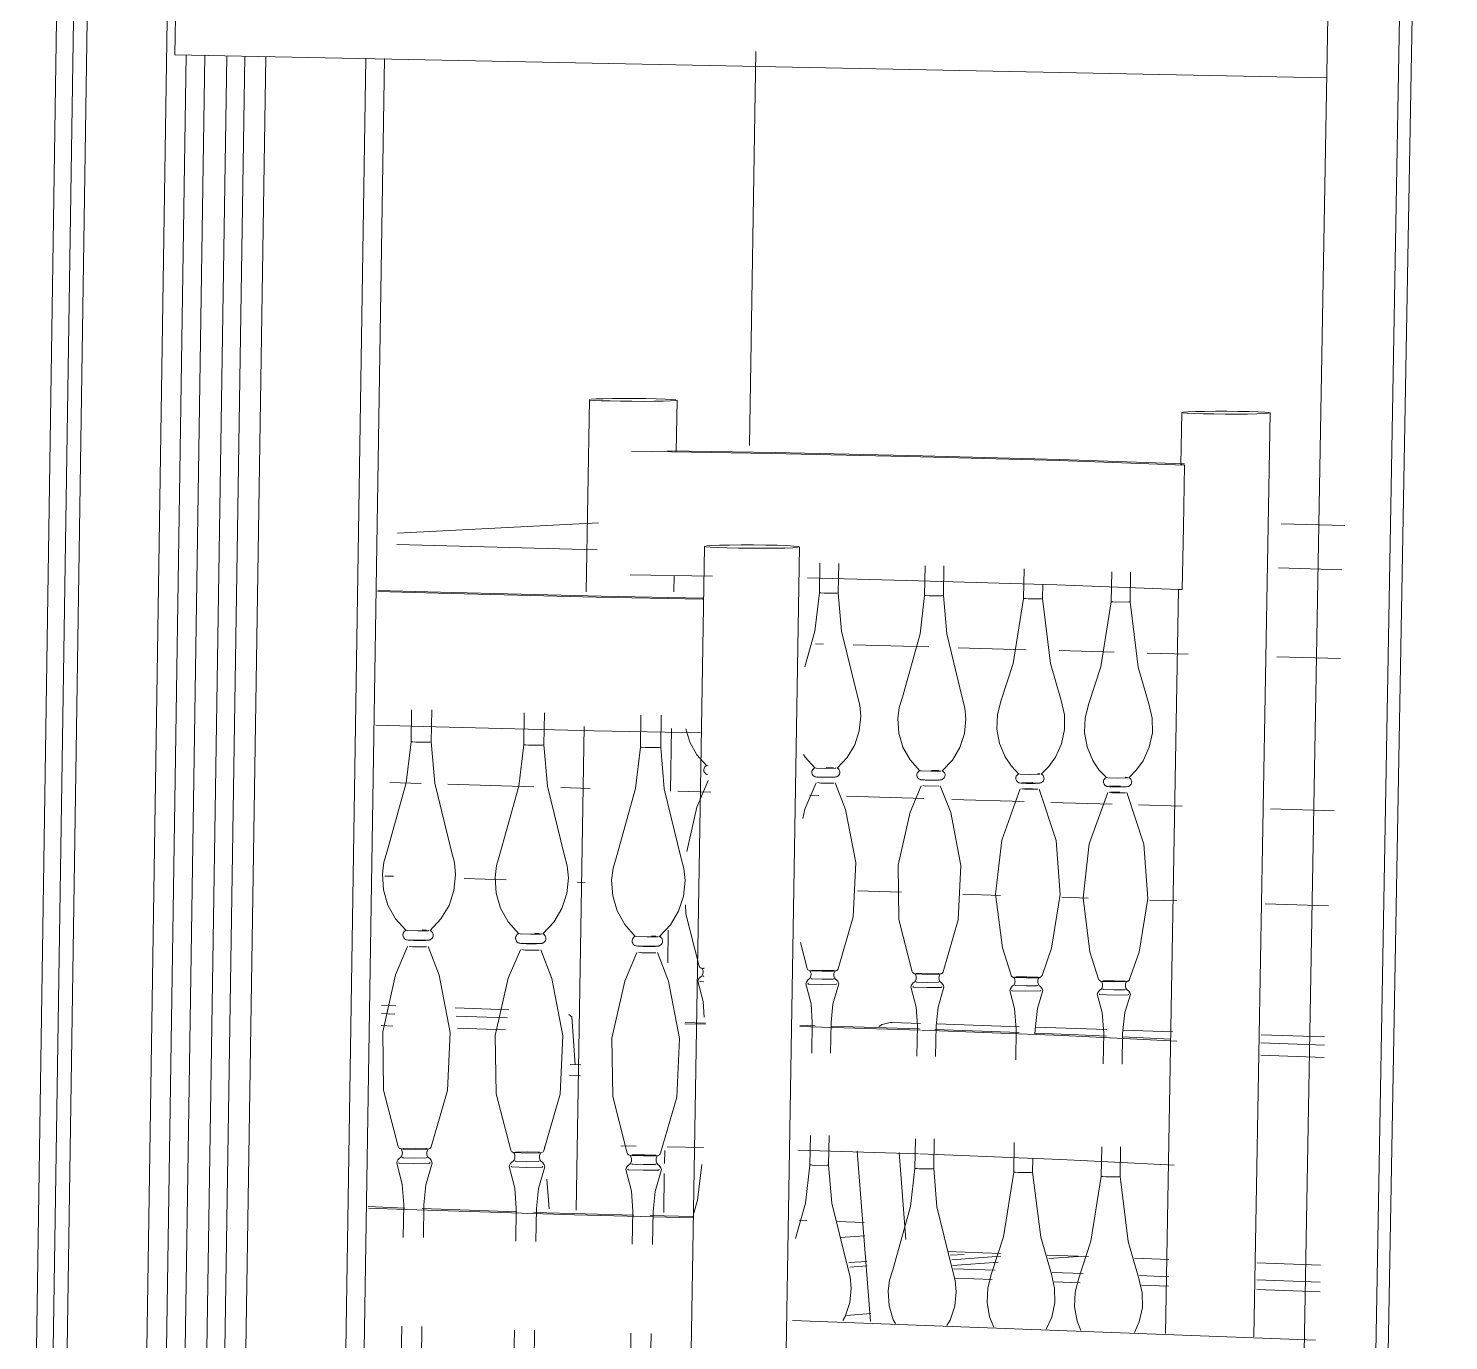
# Model space of a CAD drawing. Header units: inches. Extents: x 205 to 211, y -138 to -29.
# Drawn here: x 207.28057 to 207.31334, y -137.61175 to -137.58147 of the extents above; entities that cross this region are included whole.
import ezdxf

# ---------------------------------------------------------------- set-up
doc = ezdxf.new("R2010")
doc.units = ezdxf.units.IN
doc.header["$MEASUREMENT"] = 0
for name, color, linetype, lineweight in [('A-GLAZ', 151, 'Continuous', 13), ('I-FURN', 30, 'Continuous', 9), ('I-WALL', 2, 'Continuous', 13), ('Q-CASE', 31, 'Continuous', 9)]:
    doc.layers.add(name, color=color, linetype=linetype, lineweight=lineweight)

msp = doc.modelspace()

# ---------------------------------------------------------------- linework, layer by layer
at = {"layer": 'A-GLAZ', "lineweight": 9}
for p, q in [((207.311408, -137.625752), (207.313145, -137.528894)), ((207.313337, -137.53424), (207.311692, -137.625765)), ((207.280569, -137.624328), (207.281918, -137.53455)), ((207.280957, -137.624328), (207.282304, -137.534959)), ((207.282623, -137.535206), (207.281277, -137.624314)), ((207.283109, -137.624399), (207.284439, -137.537314)), ((207.311335, -137.537096), (207.30976, -137.625629)), ((207.284209, -137.582086), (207.28356, -137.624465)), ((207.284209, -137.582086), (207.28356, -137.624465)), ((207.28356, -137.624465), (207.284209, -137.582086)), ((207.283993, -137.624482), (207.284643, -137.582093)), ((207.285144, -137.582102), (207.284492, -137.624438)), ((207.285562, -137.582108), (207.284914, -137.624045)), ((207.286047, -137.582116), (207.285397, -137.624066)), ((207.288357, -137.582154), (207.287698, -137.624166)), ((207.287698, -137.624166), (207.288357, -137.582154)), ((207.288786, -137.582161), (207.288125, -137.624185))]:
    msp.add_line(p, q, dxfattribs=at)
at = {"layer": 'A-GLAZ'}
for p, q in [((207.283988, -137.579487), (207.283948, -137.582081)), ((207.283948, -137.582081), (207.310526, -137.582607))]:
    msp.add_line(p, q, dxfattribs=at)
at = {"layer": 'I-FURN'}
for p, q in [((207.293439, -137.594472), (207.293511, -137.590038)), ((207.295534, -137.590048), (207.295514, -137.59124)), ((207.307157, -137.591531), (207.307178, -137.590333)), ((207.309221, -137.590343), (207.308844, -137.611661)), ((207.295656, -137.624499), (207.296167, -137.593422)), ((207.298363, -137.593434), (207.297844, -137.624599)), ((207.298822, -137.594495), (207.298833, -137.59381)), ((207.299266, -137.593813), (207.299254, -137.594497)), ((207.301248, -137.594555), (207.301259, -137.593869)), ((207.301693, -137.593872), (207.301681, -137.594558)), ((207.303531, -137.594623), (207.303543, -137.593937)), ((207.305554, -137.594698), (207.305566, -137.59401)), ((207.306001, -137.594013), (207.305989, -137.594701)), ((207.296351, -137.594107), (207.294453, -137.594075)), ((207.295467, -137.594094), (207.295461, -137.594474)), ((207.303971, -137.594299), (207.303965, -137.594626)), ((207.298855, -137.594491), (207.298823, -137.594495)), ((207.299223, -137.594501), (207.299255, -137.594497)), ((207.30128, -137.594551), (207.301249, -137.594555)), ((207.30165, -137.594561), (207.301682, -137.594557)), ((207.303564, -137.594619), (207.303532, -137.594623)), ((207.303934, -137.594629), (207.303966, -137.594625)), ((207.307124, -137.594416), (207.305705, -137.594359)), ((207.306806, -137.611586), (207.307107, -137.594405)), ((207.30719, -137.594419), (207.307131, -137.594417)), ((207.305586, -137.594694), (207.305555, -137.594698)), ((207.305958, -137.594704), (207.30599, -137.5947)), ((207.289397, -137.59793), (207.289408, -137.597192)), ((207.289874, -137.597195), (207.289862, -137.597932)), ((207.291998, -137.598), (207.29201, -137.597261)), ((207.292476, -137.597263), (207.292464, -137.598002)), ((207.293208, -137.60874), (207.293389, -137.597581)), ((207.294689, -137.598056), (207.294701, -137.597316)), ((207.295169, -137.597319), (207.295157, -137.598059)), ((207.289433, -137.597925), (207.289398, -137.597929)), ((207.289828, -137.597936), (207.289863, -137.597932)), ((207.29541, -137.597622), (207.295386, -137.599073)), ((207.292034, -137.597995), (207.291999, -137.597999)), ((207.29243, -137.598006), (207.292465, -137.598002)), ((207.294725, -137.598051), (207.29469, -137.598055)), ((207.295123, -137.598063), (207.295157, -137.598058)), ((207.296249, -137.598485), (207.296219, -137.598479)), ((207.298978, -137.598524), (207.299147, -137.598528)), ((207.299199, -137.598531), (207.299192, -137.598541)), ((207.301403, -137.59859), (207.301573, -137.598594)), ((207.301624, -137.598597), (207.301618, -137.598607)), ((207.303491, -137.598875), (207.303744, -137.598873)), ((207.303729, -137.599011), (207.303511, -137.599012)), ((207.305512, -137.598957), (207.305766, -137.598955)), ((207.305752, -137.599093), (207.305533, -137.599095)), ((207.290088, -137.602018), (207.290274, -137.601704)), ((207.289839, -137.602285), (207.290088, -137.602018)), ((207.289654, -137.602271), (207.289751, -137.602275)), ((207.289807, -137.602278), (207.289798, -137.60229)), ((207.292255, -137.602348), (207.292352, -137.602351)), ((207.292408, -137.602354), (207.292399, -137.602366)), ((207.294946, -137.602409), (207.295043, -137.602412)), ((207.295099, -137.602416), (207.29509, -137.602427)), ((207.295333, -137.602275), (207.295321, -137.603029)), ((207.298537, -137.603164), (207.298381, -137.602558)), ((207.29614, -137.603344), (207.296149, -137.603331)), ((207.299146, -137.603393), (207.299139, -137.603405)), ((207.299222, -137.603508), (207.299212, -137.603524)), ((207.301571, -137.603465), (207.301563, -137.603478)), ((207.301646, -137.60358), (207.301637, -137.603597)), ((207.303853, -137.603547), (207.303846, -137.60356)), ((207.303928, -137.603662), (207.303919, -137.603679)), ((207.305874, -137.603637), (207.305868, -137.60365)), ((207.30595, -137.603753), (207.305941, -137.603769)), ((207.288715, -137.604014), (207.289049, -137.604025)), ((207.290416, -137.604071), (207.29165, -137.604112)), ((207.288708, -137.60448), (207.288977, -137.604489)), ((207.288713, -137.6042), (207.289021, -137.604211)), ((207.290438, -137.604258), (207.291622, -137.604298)), ((207.293105, -137.604275), (207.293035, -137.604226)), ((207.293181, -137.605382), (207.293105, -137.604275)), ((207.295717, -137.604437), (207.296188, -137.604447)), ((207.296191, -137.604419), (207.295725, -137.604409)), ((207.298718, -137.604482), (207.298365, -137.604472)), ((207.298644, -137.605111), (207.298656, -137.604407)), ((207.299088, -137.60441), (207.299076, -137.605114)), ((207.301132, -137.604554), (207.299084, -137.604492)), ((207.300496, -137.604407), (207.30115, -137.604428)), ((207.301068, -137.605185), (207.30108, -137.60448)), ((207.301513, -137.604483), (207.301501, -137.605188)), ((207.301523, -137.604441), (207.303429, -137.604504)), ((207.290466, -137.604539), (207.291578, -137.604576)), ((207.298369, -137.604501), (207.301155, -137.604585)), ((207.303432, -137.604635), (207.301482, -137.604565)), ((207.303349, -137.60527), (207.303361, -137.604564)), ((207.303794, -137.604567), (207.303792, -137.604685)), ((207.303806, -137.604517), (207.305448, -137.604572)), ((207.305369, -137.605363), (207.305381, -137.604655)), ((207.305525, -137.604758), (207.30707, -137.604835)), ((207.305816, -137.604658), (207.305803, -137.605366)), ((207.306922, -137.60479), (207.305824, -137.604737)), ((207.305831, -137.604584), (207.306973, -137.604622)), ((207.309009, -137.60469), (207.310472, -137.604739)), ((207.309007, -137.604879), (207.31047, -137.604928)), ((207.293313, -137.605387), (207.29307, -137.605379)), ((207.309002, -137.605162), (207.310465, -137.605211)), ((207.293054, -137.605632), (207.293305, -137.60564)), ((207.298601, -137.607695), (207.298613, -137.607012)), ((207.299045, -137.607015), (207.299033, -137.607698)), ((207.301024, -137.607773), (207.301036, -137.607089)), ((207.301468, -137.607092), (207.301457, -137.607776)), ((207.292474, -137.607273), (207.292479, -137.607329)), ((207.294593, -137.60726), (207.294237, -137.607253)), ((207.29525, -137.607357), (207.295245, -137.60766)), ((207.296143, -137.607295), (207.29531, -137.607275)), ((207.301109, -137.60744), (207.298321, -137.607352)), ((207.299693, -137.607377), (207.299995, -137.611309)), ((207.300662, -137.607407), (207.300815, -137.609412)), ((207.303304, -137.607861), (207.303316, -137.607176)), ((207.305324, -137.607958), (207.305336, -137.607272)), ((207.30577, -137.607275), (207.305758, -137.607962)), ((207.289756, -137.607516), (207.289745, -137.60753)), ((207.289838, -137.60764), (207.289823, -137.607659)), ((207.292355, -137.6076), (207.292345, -137.607614)), ((207.292437, -137.607724), (207.292423, -137.607743)), ((207.295044, -137.607667), (207.295035, -137.607682)), ((207.298634, -137.607689), (207.298602, -137.607694)), ((207.299002, -137.607702), (207.299034, -137.607697)), ((207.301057, -137.607767), (207.301025, -137.607772)), ((207.301426, -137.60778), (207.301457, -137.607775)), ((207.303743, -137.607545), (207.303738, -137.607864)), ((207.307003, -137.607702), (207.305475, -137.607622)), ((207.292533, -137.608022), (207.292587, -137.608704)), ((207.295126, -137.607792), (207.295114, -137.607811)), ((207.295241, -137.607889), (207.295227, -137.608788)), ((207.303337, -137.607856), (207.303305, -137.607861)), ((207.303707, -137.607869), (207.303738, -137.607864)), ((207.305356, -137.607953), (207.305325, -137.607958)), ((207.305728, -137.607966), (207.305759, -137.607961)), ((207.289257, -137.608688), (207.288408, -137.608655)), ((207.289216, -137.609367), (207.289228, -137.608608)), ((207.291837, -137.608776), (207.289656, -137.608702)), ((207.289693, -137.608611), (207.289681, -137.60937)), ((207.291814, -137.609454), (207.291826, -137.608694)), ((207.292292, -137.608697), (207.29228, -137.609457)), ((207.294502, -137.609523), (207.294515, -137.608763)), ((207.295898, -137.608887), (207.294918, -137.608863)), ((207.294981, -137.608766), (207.294969, -137.609527)), ((207.298349, -137.60897), (207.298528, -137.608976)), ((207.299212, -137.609001), (207.299855, -137.609025)), ((207.29987, -137.609327), (207.2993, -137.609367)), ((207.301777, -137.60969), (207.302999, -137.609734)), ((207.299495, -137.609948), (207.299916, -137.609918)), ((207.29992, -137.610021), (207.29952, -137.61005)), ((207.301846, -137.609779), (207.30216, -137.609757)), ((207.303008, -137.609799), (207.301876, -137.609881)), ((207.301891, -137.610013), (207.302942, -137.609937)), ((207.304076, -137.609774), (207.305028, -137.609809)), ((207.304114, -137.609853), (207.304905, -137.609796)), ((207.306091, -137.609847), (207.306885, -137.609876)), ((207.308919, -137.609951), (207.310381, -137.610004)), ((207.302877, -137.610125), (207.301915, -137.610089)), ((207.301961, -137.610308), (207.302807, -137.610339)), ((207.304905, -137.610199), (207.304193, -137.610173)), ((207.304237, -137.610392), (207.304835, -137.610414)), ((207.306881, -137.610272), (207.306208, -137.610247)), ((207.310377, -137.610401), (207.308915, -137.610347)), ((207.306248, -137.610466), (207.306876, -137.61049)), ((207.30891, -137.610565), (207.310373, -137.610619)), ((207.310265, -137.611733), (207.298198, -137.611279)), ((207.299442, -137.611166), (207.300005, -137.611125)), ((207.289172, -137.61215), (207.289183, -137.611415)), ((207.289648, -137.611418), (207.289637, -137.612154)), ((207.291769, -137.612241), (207.291781, -137.611504)), ((207.292247, -137.611507), (207.292235, -137.612244)), ((207.294457, -137.612314), (207.294469, -137.611576)), ((207.294935, -137.61158), (207.294923, -137.612317))]:
    msp.add_line(p, q, dxfattribs=at)
for points in [[(207.293513, -137.590036, 0), (207.293539, -137.590045, 0), (207.293633, -137.590053, 0), (207.293787, -137.590061, 0), (207.293991, -137.590067, 0), (207.294232, -137.590072, 0), (207.294493, -137.590074, 0), (207.294756, -137.590075, 0), (207.295003, -137.590073, 0), (207.295217, -137.590069, 0), (207.295384, -137.590063, 0), (207.295493, -137.590056, 0)], [(207.295509, -137.590039, 0), (207.295415, -137.590031, 0), (207.295261, -137.590023, 0), (207.295056, -137.590017, 0), (207.294816, -137.590012, 0), (207.294555, -137.59001, 0), (207.294293, -137.590009, 0), (207.294046, -137.590011, 0), (207.293832, -137.590015, 0), (207.293665, -137.590021, 0), (207.293556, -137.590028, 0)], [(207.295493, -137.590056, 0), (207.295535, -137.590048, 0), (207.295536, -137.590047, 0)], [(207.307494, -137.59031, 0), (207.307327, -137.590316, 0), (207.30722, -137.590323, 0), (207.30718, -137.590331, 0), (207.307209, -137.59034, 0), (207.307306, -137.590349, 0), (207.307464, -137.590356, 0), (207.307673, -137.590363, 0), (207.307917, -137.590367, 0), (207.308181, -137.59037, 0), (207.308446, -137.59037, 0), (207.308695, -137.590369, 0), (207.30891, -137.590364, 0)], [(207.309193, -137.590334, 0), (207.309096, -137.590326, 0), (207.308937, -137.590318, 0), (207.308729, -137.590311, 0), (207.308485, -137.590307, 0), (207.308221, -137.590304, 0), (207.307957, -137.590304, 0), (207.307708, -137.590306, 0), (207.307494, -137.59031, 0)], [(207.30891, -137.590364, 0), (207.309076, -137.590359, 0), (207.309183, -137.590351, 0), (207.309223, -137.590343, 0), (207.309223, -137.590342, 0)], [(207.294486, -137.591223, 0), (207.297706, -137.591276, 0), (207.301156, -137.591352, 0), (207.304354, -137.591441, 0), (207.307246, -137.591545, 0)], [(207.307247, -137.591516, 0), (207.304366, -137.591416, 0), (207.3012, -137.591329, 0), (207.297802, -137.591256, 0), (207.295315, -137.591214, 0)], [(207.307247, -137.591516, 0), (207.307181, -137.591523, 0), (207.307159, -137.59153, 0)], [(207.307159, -137.59153, 0), (207.307181, -137.591537, 0), (207.307246, -137.591545, 0)], [(207.307246, -137.591545, 0), (207.307218, -137.592982, 0), (207.30719, -137.594419, 0)], [(207.29617, -137.59342, 0), (207.296199, -137.59343, 0), (207.296301, -137.59344, 0), (207.296469, -137.593449, 0), (207.296691, -137.593457, 0), (207.296953, -137.593462, 0), (207.297236, -137.593465, 0), (207.297521, -137.593466, 0), (207.297789, -137.593463, 0), (207.298022, -137.593459, 0), (207.298203, -137.593452, 0), (207.29832, -137.593443, 0)], [(207.298335, -137.593423, 0), (207.298233, -137.593414, 0), (207.298065, -137.593405, 0), (207.297843, -137.593397, 0), (207.297581, -137.593392, 0), (207.297299, -137.593389, 0), (207.297014, -137.593388, 0), (207.296746, -137.59339, 0), (207.296514, -137.593395, 0), (207.296333, -137.593402, 0), (207.296216, -137.593411, 0)], [(207.29832, -137.593443, 0), (207.298365, -137.593434, 0), (207.298365, -137.593433, 0)], [(207.305704, -137.594359, 0), (207.3043, -137.594309, 0), (207.301105, -137.594213, 0), (207.298543, -137.594151, 0)], [(207.296127, -137.594614, 0), (207.293782, -137.594568, 0), (207.290077, -137.59448, 0), (207.288632, -137.594439, 0)], [(207.288633, -137.594465, 0), (207.290023, -137.594503, 0), (207.293676, -137.59459, 0), (207.296128, -137.594637, 0)], [(207.298487, -137.596199, 0), (207.298717, -137.595376, 0), (207.298822, -137.594495, 0)], [(207.298823, -137.594495, 0), (207.298926, -137.594502, 0), (207.299223, -137.594501, 0)], [(207.299688, -137.596844, 0), (207.299329, -137.59538, 0), (207.299254, -137.594497, 0)], [(207.300733, -137.5969, 0), (207.301142, -137.595438, 0), (207.301248, -137.594555, 0)], [(207.301249, -137.594555, 0), (207.301352, -137.594562, 0), (207.30165, -137.594561, 0)], [(207.302115, -137.596907, 0), (207.301756, -137.595441, 0), (207.301681, -137.594557, 0)], [(207.303531, -137.594623, 0), (207.30329, -137.596122, 0), (207.303015, -137.596971, 0)], [(207.303532, -137.594623, 0), (207.303636, -137.59463, 0), (207.303934, -137.594629, 0)], [(207.303965, -137.594626, 0), (207.304154, -137.596127, 0), (207.304399, -137.596979, 0)], [(207.305554, -137.594698, 0), (207.305312, -137.5962, 0), (207.305037, -137.59705, 0)], [(207.305555, -137.594698, 0), (207.305659, -137.594705, 0), (207.305958, -137.594704, 0)], [(207.305989, -137.594701, 0), (207.306178, -137.596205, 0), (207.306423, -137.597058, 0)], [(207.299229, -137.598537, 0), (207.29946, -137.598289, 0), (207.299634, -137.597998, 0), (207.29974, -137.597677, 0), (207.299774, -137.597341, 0), (207.299751, -137.597084, 0), (207.299688, -137.596844, 0)], [(207.301137, -137.5986, 0), (207.300912, -137.598349, 0), (207.300748, -137.598055, 0), (207.300653, -137.597732, 0), (207.30063, -137.597396, 0), (207.300662, -137.597139, 0), (207.300733, -137.5969, 0)], [(207.301654, -137.598603, 0), (207.301887, -137.598354, 0), (207.30206, -137.598063, 0), (207.302167, -137.597741, 0), (207.302201, -137.597405, 0), (207.302178, -137.597147, 0), (207.302115, -137.596907, 0)], [(207.303015, -137.596971, 0), (207.302928, -137.597299, 0), (207.302914, -137.597636, 0), (207.302973, -137.597968, 0), (207.303103, -137.598279, 0), (207.303248, -137.598494, 0), (207.303419, -137.598674, 0)], [(207.304399, -137.596979, 0), (207.304475, -137.597308, 0), (207.304478, -137.597646, 0), (207.304407, -137.597977, 0), (207.304266, -137.598286, 0), (207.304114, -137.598499, 0), (207.303938, -137.598677, 0)], [(207.305037, -137.59705, 0), (207.304949, -137.597378, 0), (207.304935, -137.597716, 0), (207.304994, -137.598049, 0), (207.305125, -137.59836, 0), (207.305269, -137.598575, 0), (207.305441, -137.598756, 0)], [(207.306423, -137.597058, 0), (207.306499, -137.597387, 0), (207.306502, -137.597726, 0), (207.306431, -137.598057, 0), (207.30629, -137.598367, 0), (207.306138, -137.59858, 0), (207.30596, -137.598759, 0)], [(207.296079, -137.597727, 0), (207.293623, -137.597676, 0), (207.289971, -137.597584, 0), (207.288584, -137.597543, 0)], [(207.288847, -137.600452, 0), (207.289285, -137.598879, 0), (207.289397, -137.59793, 0)], [(207.289398, -137.597929, 0), (207.289507, -137.597938, 0), (207.289828, -137.597936, 0)], [(207.290331, -137.600461, 0), (207.289944, -137.598883, 0), (207.289862, -137.597932, 0)], [(207.296217, -137.598481, 0), (207.295994, -137.598231, 0), (207.29583, -137.597938, 0), (207.295739, -137.59763, 0)], [(207.291446, -137.600526, 0), (207.291885, -137.598951, 0), (207.291998, -137.598, 0)], [(207.291999, -137.597999, 0), (207.292109, -137.598007, 0), (207.29243, -137.598006, 0)], [(207.292933, -137.600534, 0), (207.292546, -137.598954, 0), (207.292464, -137.598002, 0)], [(207.294136, -137.600585, 0), (207.294576, -137.599008, 0), (207.294689, -137.598056, 0)], [(207.29469, -137.598055, 0), (207.294801, -137.598064, 0), (207.295123, -137.598063, 0)], [(207.295625, -137.600594, 0), (207.295238, -137.599012, 0), (207.295157, -137.598059, 0)], [(207.298712, -137.598534, 0), (207.298488, -137.598283, 0), (207.298453, -137.598221, 0)], [(207.296238, -137.598686, 0), (207.29623, -137.598684, 0), (207.29622, -137.598681, 0), (207.296209, -137.598676, 0), (207.29619, -137.598663, 0), (207.296174, -137.598647, 0), (207.296162, -137.598629, 0), (207.296154, -137.598608, 0), (207.296151, -137.598589, 0), (207.296151, -137.598572, 0), (207.296157, -137.598543, 0), (207.296167, -137.598523, 0), (207.296177, -137.598509, 0), (207.296196, -137.598492, 0), (207.296207, -137.598486, 0), (207.296218, -137.59848, 0)], [(207.299158, -137.598746, 0), (207.299135, -137.598747, 0), (207.299095, -137.598748, 0), (207.299057, -137.598749, 0), (207.299024, -137.598749, 0), (207.298992, -137.598749, 0), (207.29893, -137.598749, 0), (207.298877, -137.598748, 0), (207.298836, -137.598747, 0), (207.298804, -137.598745, 0), (207.29876, -137.598743, 0), (207.298733, -137.598739, 0), (207.298725, -137.598737, 0), (207.298715, -137.598734, 0), (207.298704, -137.598729, 0), (207.298694, -137.598724, 0), (207.298676, -137.598709, 0), (207.298662, -137.598692, 0), (207.298652, -137.598673, 0), (207.298646, -137.598652, 0), (207.298644, -137.598634, 0), (207.298646, -137.598618, 0), (207.298653, -137.598591, 0), (207.298664, -137.598572, 0), (207.298673, -137.59856, 0), (207.298692, -137.598544, 0), (207.298712, -137.598533, 0)], [(207.299192, -137.598541, 0), (207.298964, -137.598545, 0), (207.298744, -137.598538, 0), (207.298714, -137.598532, 0)], [(207.299158, -137.598746, 0), (207.29918, -137.598744, 0), (207.299201, -137.598742, 0), (207.299208, -137.59874, 0), (207.299214, -137.598738, 0), (207.299226, -137.598734, 0), (207.299237, -137.598728, 0), (207.299256, -137.598715, 0), (207.299271, -137.598698, 0), (207.299283, -137.598679, 0), (207.29929, -137.598659, 0), (207.299293, -137.59864, 0), (207.299292, -137.598624, 0), (207.299286, -137.598596, 0), (207.299276, -137.598577, 0), (207.299267, -137.598564, 0), (207.299249, -137.598548, 0), (207.299238, -137.598541, 0), (207.299228, -137.598536, 0)], [(207.301584, -137.598812, 0), (207.301561, -137.598813, 0), (207.301521, -137.598814, 0), (207.301484, -137.598815, 0), (207.301451, -137.598815, 0), (207.301419, -137.598815, 0), (207.301356, -137.598814, 0), (207.301304, -137.598814, 0), (207.301262, -137.598812, 0), (207.30123, -137.598811, 0), (207.301186, -137.598809, 0), (207.301158, -137.598805, 0), (207.30115, -137.598803, 0), (207.301141, -137.5988, 0), (207.30113, -137.598795, 0), (207.30112, -137.59879, 0), (207.301102, -137.598776, 0), (207.301087, -137.598759, 0), (207.301077, -137.598739, 0), (207.301071, -137.598719, 0), (207.301069, -137.5987, 0), (207.30107, -137.598684, 0), (207.301078, -137.598657, 0), (207.301088, -137.598638, 0), (207.301098, -137.598625, 0), (207.301116, -137.59861, 0), (207.301137, -137.598598, 0)], [(207.301618, -137.598607, 0), (207.30139, -137.59861, 0), (207.301169, -137.598604, 0), (207.301139, -137.598598, 0)], [(207.301584, -137.598812, 0), (207.301606, -137.59881, 0), (207.301627, -137.598807, 0), (207.301634, -137.598806, 0), (207.30164, -137.598804, 0), (207.301652, -137.5988, 0), (207.301663, -137.598794, 0), (207.301682, -137.598781, 0), (207.301697, -137.598764, 0), (207.301709, -137.598745, 0), (207.301716, -137.598724, 0), (207.301719, -137.598706, 0), (207.301718, -137.598689, 0), (207.301712, -137.598661, 0), (207.301702, -137.598642, 0), (207.301692, -137.598629, 0), (207.301675, -137.598613, 0), (207.301664, -137.598607, 0), (207.301653, -137.598601, 0)], [(207.295759, -137.600465, 0), (207.295992, -137.599435, 0), (207.296252, -137.598825, 0)], [(207.298437, -137.599704, 0), (207.298486, -137.599488, 0), (207.298746, -137.598877, 0)], [(207.298779, -137.598873, 0), (207.298851, -137.598885, 0), (207.299152, -137.598884, 0)], [(207.299152, -137.598746, 0), (207.298855, -137.598747, 0), (207.298784, -137.598735, 0)], [(207.299249, -137.603168, 0), (207.299599, -137.601966, 0), (207.299657, -137.600718, 0), (207.299422, -137.599494, 0), (207.299183, -137.59888, 0)], [(207.301578, -137.598811, 0), (207.30128, -137.598813, 0), (207.301209, -137.5988, 0)], [(207.303419, -137.598673, 0), (207.303409, -137.598678, 0), (207.30339, -137.598691, 0), (207.303374, -137.598707, 0), (207.303362, -137.598726, 0), (207.303355, -137.598747, 0), (207.303351, -137.598769, 0), (207.303353, -137.598791, 0), (207.303357, -137.598809, 0), (207.303364, -137.598824, 0), (207.303381, -137.598848, 0), (207.303398, -137.598862, 0), (207.303412, -137.59887, 0), (207.303423, -137.598875, 0), (207.303432, -137.598878, 0), (207.303439, -137.59888, 0), (207.303466, -137.598883, 0), (207.303496, -137.598885, 0), (207.303528, -137.598887, 0), (207.303557, -137.598888, 0), (207.303597, -137.598889, 0), (207.303634, -137.598889, 0), (207.303668, -137.59889, 0), (207.303727, -137.59889, 0), (207.303768, -137.598889, 0), (207.303797, -137.598889, 0), (207.303836, -137.598888, 0), (207.303867, -137.598887, 0)], [(207.303901, -137.598681, 0), (207.303673, -137.598685, 0), (207.303452, -137.598678, 0), (207.303421, -137.598672, 0)], [(207.303861, -137.598886, 0), (207.303563, -137.598887, 0), (207.303491, -137.598875, 0)], [(207.30385, -137.598668, 0), (207.303907, -137.598671, 0), (207.303901, -137.598681, 0)], [(207.303937, -137.598676, 0), (207.303947, -137.598681, 0), (207.303966, -137.598694, 0), (207.303981, -137.598711, 0), (207.303993, -137.59873, 0), (207.304, -137.598751, 0), (207.304002, -137.598773, 0), (207.304, -137.598795, 0), (207.303995, -137.598813, 0), (207.303987, -137.598828, 0), (207.303969, -137.598851, 0), (207.303952, -137.598865, 0), (207.303938, -137.598873, 0), (207.303926, -137.598878, 0), (207.303917, -137.598881, 0), (207.303909, -137.598882, 0), (207.303883, -137.598886, 0), (207.303867, -137.598887, 0)], [(207.305441, -137.598755, 0), (207.305431, -137.59876, 0), (207.305412, -137.598773, 0), (207.305396, -137.598789, 0), (207.305384, -137.598808, 0), (207.305376, -137.598829, 0), (207.305373, -137.598851, 0), (207.305374, -137.598873, 0), (207.305379, -137.598891, 0), (207.305386, -137.598906, 0), (207.305403, -137.59893, 0), (207.305419, -137.598944, 0), (207.305433, -137.598952, 0), (207.305445, -137.598957, 0), (207.305454, -137.59896, 0), (207.305461, -137.598962, 0), (207.305488, -137.598965, 0), (207.305518, -137.598967, 0), (207.30555, -137.598969, 0), (207.305579, -137.59897, 0), (207.305619, -137.598971, 0), (207.305657, -137.598971, 0), (207.30569, -137.598972, 0), (207.305749, -137.598972, 0), (207.305791, -137.598972, 0), (207.30582, -137.598971, 0), (207.305859, -137.59897, 0), (207.30589, -137.598969, 0)], [(207.305924, -137.598763, 0), (207.305696, -137.598766, 0), (207.305474, -137.59876, 0), (207.305443, -137.598754, 0)], [(207.305873, -137.59875, 0), (207.30593, -137.598753, 0), (207.305924, -137.598763, 0)], [(207.305959, -137.598758, 0), (207.30597, -137.598763, 0), (207.305989, -137.598776, 0), (207.306004, -137.598793, 0), (207.306015, -137.598812, 0), (207.306022, -137.598833, 0), (207.306025, -137.598855, 0), (207.306023, -137.598877, 0), (207.306018, -137.598895, 0), (207.30601, -137.59891, 0), (207.305992, -137.598933, 0), (207.305975, -137.598947, 0), (207.30596, -137.598955, 0), (207.305949, -137.59896, 0), (207.305939, -137.598963, 0), (207.305932, -137.598965, 0), (207.305905, -137.598968, 0), (207.30589, -137.598969, 0)], [(207.30096, -137.603236, 0), (207.30065, -137.602028, 0), (207.300633, -137.600778, 0), (207.30091, -137.599555, 0), (207.301171, -137.598943, 0)], [(207.301204, -137.598939, 0), (207.301277, -137.598951, 0), (207.301578, -137.59895, 0)], [(207.301674, -137.60324, 0), (207.302024, -137.602036, 0), (207.302083, -137.600787, 0), (207.301848, -137.599561, 0), (207.301609, -137.598946, 0)], [(207.303453, -137.599018, 0), (207.303025, -137.600201, 0), (207.302885, -137.601447, 0), (207.303041, -137.602687, 0), (207.303241, -137.603317, 0)], [(207.303486, -137.599013, 0), (207.303559, -137.599026, 0), (207.303861, -137.599025, 0)], [(207.303892, -137.599021, 0), (207.304279, -137.600209, 0), (207.304376, -137.601456, 0), (207.304177, -137.602695, 0), (207.303956, -137.603322, 0)], [(207.305475, -137.5991, 0), (207.305045, -137.600285, 0), (207.304905, -137.601533, 0), (207.305061, -137.602776, 0), (207.305262, -137.603407, 0)], [(207.305508, -137.599096, 0), (207.305582, -137.599108, 0), (207.305884, -137.599107, 0)], [(207.305884, -137.598968, 0), (207.305585, -137.598969, 0), (207.305512, -137.598957, 0)], [(207.305915, -137.599103, 0), (207.306302, -137.600293, 0), (207.306399, -137.601543, 0), (207.3062, -137.602783, 0), (207.305978, -137.603411, 0)], [(207.289282, -137.602282, 0), (207.289041, -137.602012, 0), (207.288864, -137.601696, 0), (207.288761, -137.601349, 0), (207.288736, -137.600987, 0), (207.28877, -137.60071, 0), (207.288847, -137.600452, 0)], [(207.290274, -137.601704, 0), (207.290388, -137.601358, 0), (207.290425, -137.600997, 0), (207.290399, -137.600719, 0), (207.290331, -137.600461, 0)], [(207.291882, -137.602358, 0), (207.29164, -137.602087, 0), (207.291464, -137.601771, 0), (207.29136, -137.601423, 0), (207.291335, -137.601061, 0), (207.29137, -137.600784, 0), (207.291446, -137.600526, 0)], [(207.292439, -137.602361, 0), (207.292689, -137.602094, 0), (207.292876, -137.601779, 0), (207.29299, -137.601433, 0), (207.293027, -137.601071, 0), (207.293001, -137.600793, 0), (207.292933, -137.600534, 0)], [(207.294572, -137.602419, 0), (207.29433, -137.602148, 0), (207.294153, -137.601832, 0), (207.29405, -137.601484, 0), (207.294025, -137.601121, 0), (207.29406, -137.600843, 0), (207.294136, -137.600585, 0)], [(207.29513, -137.602423, 0), (207.295381, -137.602155, 0), (207.295568, -137.60184, 0), (207.295682, -137.601494, 0), (207.295719, -137.601131, 0), (207.295694, -137.600853, 0), (207.295625, -137.600594, 0)], [(207.296044, -137.603106, 0), (207.295734, -137.601901, 0), (207.295731, -137.601693, 0)], [(207.289762, -137.60251, 0), (207.289737, -137.602512, 0), (207.289692, -137.602513, 0), (207.28965, -137.602514, 0), (207.289614, -137.602514, 0), (207.289579, -137.602514, 0), (207.289513, -137.602513, 0), (207.289457, -137.602512, 0), (207.289413, -137.602511, 0), (207.289379, -137.60251, 0), (207.289332, -137.602506, 0), (207.289301, -137.602502, 0), (207.289292, -137.602499, 0), (207.28928, -137.602495, 0), (207.289269, -137.602489, 0), (207.289249, -137.602475, 0), (207.289232, -137.602457, 0), (207.28922, -137.602437, 0), (207.289213, -137.602414, 0), (207.28921, -137.602394, 0), (207.28921, -137.602376, 0), (207.289218, -137.602345, 0), (207.289229, -137.602324, 0), (207.28924, -137.60231, 0), (207.28926, -137.602293, 0), (207.289271, -137.602286, 0), (207.289283, -137.60228, 0)], [(207.289798, -137.60229, 0), (207.289552, -137.602294, 0), (207.289316, -137.602286, 0), (207.289284, -137.602279, 0)], [(207.289755, -137.60251, 0), (207.289435, -137.602511, 0), (207.289361, -137.602497, 0)], [(207.289762, -137.60251, 0), (207.289787, -137.602509, 0), (207.289809, -137.602505, 0), (207.289816, -137.602504, 0), (207.289823, -137.602502, 0), (207.289836, -137.602497, 0), (207.289847, -137.602491, 0), (207.289868, -137.602477, 0), (207.289884, -137.602459, 0), (207.289897, -137.602438, 0), (207.289905, -137.602416, 0), (207.289908, -137.602396, 0), (207.289907, -137.602378, 0), (207.2899, -137.602348, 0), (207.28989, -137.602327, 0), (207.289879, -137.602314, 0), (207.28986, -137.602296, 0), (207.289849, -137.602289, 0), (207.289837, -137.602283, 0)], [(207.292363, -137.602587, 0), (207.292338, -137.602588, 0), (207.292294, -137.602589, 0), (207.292252, -137.60259, 0), (207.292216, -137.60259, 0), (207.292181, -137.60259, 0), (207.292114, -137.60259, 0), (207.292058, -137.602589, 0), (207.292014, -137.602588, 0), (207.29198, -137.602586, 0), (207.291933, -137.602583, 0), (207.291902, -137.602578, 0), (207.291893, -137.602576, 0), (207.291881, -137.602572, 0), (207.29187, -137.602566, 0), (207.291849, -137.602552, 0), (207.291833, -137.602534, 0), (207.29182, -137.602514, 0), (207.291813, -137.602491, 0), (207.29181, -137.602471, 0), (207.29181, -137.602453, 0), (207.291818, -137.602422, 0), (207.291829, -137.602401, 0), (207.291839, -137.602387, 0), (207.291859, -137.602369, 0), (207.291871, -137.602362, 0), (207.291883, -137.602356, 0)], [(207.292399, -137.602366, 0), (207.292153, -137.60237, 0), (207.291916, -137.602362, 0), (207.291884, -137.602355, 0)], [(207.292363, -137.602587, 0), (207.292388, -137.602585, 0), (207.29241, -137.602582, 0), (207.292417, -137.60258, 0), (207.292424, -137.602578, 0), (207.292437, -137.602573, 0), (207.292449, -137.602568, 0), (207.292469, -137.602553, 0), (207.292486, -137.602535, 0), (207.292498, -137.602514, 0), (207.292506, -137.602492, 0), (207.292509, -137.602472, 0), (207.292508, -137.602454, 0), (207.292501, -137.602424, 0), (207.292491, -137.602404, 0), (207.29248, -137.60239, 0), (207.292461, -137.602372, 0), (207.29245, -137.602365, 0), (207.292438, -137.60236, 0)], [(207.295054, -137.602649, 0), (207.295029, -137.60265, 0), (207.294986, -137.602651, 0), (207.294944, -137.602652, 0), (207.294909, -137.602652, 0), (207.294873, -137.602652, 0), (207.294806, -137.602652, 0), (207.29475, -137.602651, 0), (207.294705, -137.602649, 0), (207.294671, -137.602648, 0), (207.294623, -137.602645, 0), (207.294592, -137.60264, 0), (207.294584, -137.602638, 0), (207.294572, -137.602634, 0), (207.294561, -137.602628, 0), (207.29454, -137.602614, 0), (207.294523, -137.602597, 0), (207.294511, -137.602576, 0), (207.294503, -137.602554, 0), (207.2945, -137.602533, 0), (207.2945, -137.602515, 0), (207.294508, -137.602484, 0), (207.294519, -137.602463, 0), (207.294529, -137.602448, 0), (207.294549, -137.602431, 0), (207.294561, -137.602423, 0), (207.294573, -137.602418, 0)], [(207.29509, -137.602427, 0), (207.294844, -137.602431, 0), (207.294606, -137.602424, 0), (207.294575, -137.602417, 0)], [(207.295054, -137.602649, 0), (207.295079, -137.602647, 0), (207.295101, -137.602644, 0), (207.295108, -137.602642, 0), (207.295115, -137.60264, 0), (207.295128, -137.602635, 0), (207.29514, -137.602629, 0), (207.29516, -137.602615, 0), (207.295177, -137.602597, 0), (207.295189, -137.602576, 0), (207.295197, -137.602554, 0), (207.2952, -137.602534, 0), (207.295199, -137.602516, 0), (207.295192, -137.602486, 0), (207.295182, -137.602465, 0), (207.295171, -137.602451, 0), (207.295152, -137.602434, 0), (207.295141, -137.602427, 0), (207.295129, -137.602421, 0)], [(207.289098, -137.607269, 0), (207.288763, -137.60597, 0), (207.288743, -137.604625, 0), (207.28904, -137.60331, 0), (207.289319, -137.602651, 0)], [(207.289356, -137.602646, 0), (207.289431, -137.60266, 0), (207.289755, -137.602659, 0)], [(207.289865, -137.607274, 0), (207.29024, -137.605979, 0), (207.290302, -137.604635, 0), (207.290048, -137.603316, 0), (207.28979, -137.602654, 0)], [(207.291696, -137.607353, 0), (207.291361, -137.606051, 0), (207.291342, -137.604705, 0), (207.291639, -137.603387, 0), (207.291919, -137.602728, 0)], [(207.291956, -137.602722, 0), (207.292032, -137.602737, 0), (207.292356, -137.602735, 0)], [(207.292356, -137.602586, 0), (207.292035, -137.602588, 0), (207.291961, -137.602574, 0)], [(207.292464, -137.607358, 0), (207.292841, -137.606061, 0), (207.292903, -137.604715, 0), (207.292649, -137.603393, 0), (207.292391, -137.602731, 0)], [(207.294385, -137.60742, 0), (207.29405, -137.606117, 0), (207.29403, -137.604769, 0), (207.294329, -137.60345, 0), (207.29461, -137.60279, 0)], [(207.294646, -137.602784, 0), (207.294722, -137.602799, 0), (207.295047, -137.602797, 0)], [(207.295048, -137.602648, 0), (207.294726, -137.602649, 0), (207.29465, -137.602635, 0)], [(207.295154, -137.607425, 0), (207.295531, -137.606127, 0), (207.295594, -137.604779, 0), (207.29534, -137.603456, 0), (207.295082, -137.602793, 0)], [(207.29616, -137.60316, 0), (207.296117, -137.603157, 0), (207.296088, -137.60315, 0), (207.296078, -137.603146, 0), (207.296072, -137.603142, 0), (207.296062, -137.603134, 0), (207.296051, -137.60312, 0), (207.296044, -137.603106, 0)], [(207.296104, -137.603338, 0), (207.296118, -137.603316, 0), (207.296132, -137.603275, 0), (207.296135, -137.603243, 0), (207.296134, -137.603219, 0), (207.296124, -137.603184, 0), (207.296107, -137.603153, 0)], [(207.296161, -137.60316, 0), (207.296143, -137.603159, 0), (207.296152, -137.603146, 0)], [(207.298653, -137.603218, 0), (207.29861, -137.603214, 0), (207.298581, -137.603208, 0), (207.298571, -137.603203, 0), (207.298565, -137.603199, 0), (207.298555, -137.603192, 0), (207.298544, -137.603178, 0), (207.298537, -137.603164, 0)], [(207.299141, -137.60322, 0), (207.299169, -137.603218, 0), (207.299188, -137.603216, 0), (207.299197, -137.603213, 0), (207.299202, -137.603212, 0), (207.299212, -137.603207, 0), (207.299219, -137.603204, 0), (207.299229, -137.603196, 0), (207.299241, -137.603182, 0), (207.299249, -137.603168, 0)], [(207.296014, -137.603454, 0), (207.296026, -137.603417, 0), (207.296041, -137.603392, 0), (207.29607, -137.60336, 0), (207.296105, -137.603337, 0)], [(207.296159, -137.604282, 0), (207.296134, -137.60392, 0), (207.296014, -137.603454, 0)], [(207.296151, -137.603467, 0), (207.296061, -137.603461, 0), (207.296072, -137.603445, 0)], [(207.298507, -137.603512, 0), (207.298519, -137.603475, 0), (207.298534, -137.60345, 0), (207.298563, -137.603418, 0), (207.298598, -137.603395, 0)], [(207.298656, -137.604407, 0), (207.298627, -137.603978, 0), (207.298507, -137.603512, 0)], [(207.299212, -137.603524, 0), (207.298878, -137.60353, 0), (207.298554, -137.603519, 0), (207.298564, -137.603503, 0)], [(207.298597, -137.603396, 0), (207.29861, -137.603374, 0), (207.298625, -137.603333, 0), (207.298628, -137.603301, 0), (207.298627, -137.603277, 0), (207.298617, -137.603242, 0), (207.2986, -137.603211, 0)], [(207.299139, -137.603405, 0), (207.298882, -137.60341, 0), (207.298633, -137.603402, 0), (207.298641, -137.603389, 0)], [(207.299142, -137.60322, 0), (207.298885, -137.603224, 0), (207.298637, -137.603216, 0), (207.298645, -137.603204, 0)], [(207.298645, -137.603204, 0), (207.298901, -137.603199, 0), (207.29915, -137.603208, 0), (207.299142, -137.60322, 0)], [(207.299181, -137.603399, 0), (207.299168, -137.603378, 0), (207.299155, -137.603336, 0), (207.299153, -137.603304, 0), (207.299156, -137.60328, 0), (207.299166, -137.603245, 0), (207.299184, -137.603215, 0)], [(207.299267, -137.603517, 0), (207.299256, -137.60348, 0), (207.299242, -137.603455, 0), (207.299214, -137.603422, 0), (207.299179, -137.603399, 0)], [(207.300931, -137.603584, 0), (207.300943, -137.603547, 0), (207.300957, -137.603522, 0), (207.300986, -137.60349, 0), (207.301022, -137.603467, 0)], [(207.301077, -137.60329, 0), (207.301034, -137.603286, 0), (207.301005, -137.60328, 0), (207.300995, -137.603275, 0), (207.300989, -137.603271, 0), (207.300979, -137.603264, 0), (207.300968, -137.60325, 0), (207.30096, -137.603236, 0)], [(207.301021, -137.603468, 0), (207.301034, -137.603446, 0), (207.301049, -137.603405, 0), (207.301052, -137.603373, 0), (207.30105, -137.603349, 0), (207.301041, -137.603313, 0), (207.301024, -137.603283, 0)], [(207.301563, -137.603478, 0), (207.301307, -137.603482, 0), (207.301057, -137.603474, 0), (207.301065, -137.603461, 0)], [(207.301567, -137.603292, 0), (207.30131, -137.603296, 0), (207.301061, -137.603288, 0), (207.301068, -137.603276, 0)], [(207.301068, -137.603276, 0), (207.301325, -137.603271, 0), (207.301574, -137.603279, 0), (207.301567, -137.603292, 0)], [(207.301566, -137.603292, 0), (207.301594, -137.60329, 0), (207.301613, -137.603287, 0), (207.301621, -137.603285, 0), (207.301627, -137.603283, 0), (207.301637, -137.603279, 0), (207.301643, -137.603275, 0), (207.301654, -137.603268, 0), (207.301666, -137.603254, 0), (207.301674, -137.60324, 0)], [(207.301605, -137.603471, 0), (207.301593, -137.60345, 0), (207.30158, -137.603408, 0), (207.301578, -137.603376, 0), (207.30158, -137.603352, 0), (207.301591, -137.603317, 0), (207.301608, -137.603287, 0)], [(207.301691, -137.603589, 0), (207.301681, -137.603552, 0), (207.301667, -137.603527, 0), (207.301639, -137.603495, 0), (207.301604, -137.603471, 0)], [(207.303241, -137.603317, 0), (207.303246, -137.603327, 0), (207.303257, -137.603342, 0), (207.303267, -137.603351, 0), (207.303276, -137.603356, 0), (207.303283, -137.60336, 0), (207.303289, -137.603362, 0), (207.303298, -137.603365, 0), (207.303316, -137.603368, 0), (207.303339, -137.60337, 0), (207.303358, -137.603372, 0)], [(207.303305, -137.603364, 0), (207.303318, -137.603386, 0), (207.303331, -137.603427, 0), (207.303333, -137.60346, 0), (207.30333, -137.603484, 0), (207.30332, -137.603519, 0), (207.303302, -137.60355, 0)], [(207.303849, -137.603374, 0), (207.303592, -137.603378, 0), (207.303342, -137.60337, 0), (207.303349, -137.603357, 0)], [(207.303349, -137.603357, 0), (207.303606, -137.603353, 0), (207.303856, -137.603361, 0), (207.303849, -137.603374, 0)], [(207.303956, -137.603322, 0), (207.303951, -137.603331, 0), (207.303939, -137.603346, 0), (207.303929, -137.603355, 0), (207.303919, -137.603361, 0), (207.303912, -137.603364, 0), (207.303906, -137.603366, 0), (207.303896, -137.603369, 0), (207.303878, -137.603372, 0), (207.303856, -137.603374, 0), (207.303849, -137.603374, 0)], [(207.30389, -137.603368, 0), (207.303877, -137.60339, 0), (207.303863, -137.603431, 0), (207.30386, -137.603463, 0), (207.303861, -137.603487, 0), (207.303871, -137.603523, 0), (207.303887, -137.603553, 0)], [(207.305262, -137.603407, 0), (207.305266, -137.603416, 0), (207.305277, -137.603431, 0), (207.305288, -137.60344, 0), (207.305296, -137.603446, 0), (207.305303, -137.60345, 0), (207.305309, -137.603452, 0), (207.305319, -137.603455, 0), (207.305337, -137.603458, 0), (207.30536, -137.60346, 0), (207.305379, -137.603461, 0)], [(207.305326, -137.603454, 0), (207.305338, -137.603476, 0), (207.305352, -137.603517, 0), (207.305354, -137.60355, 0), (207.305351, -137.603574, 0), (207.30534, -137.603609, 0), (207.305323, -137.603639, 0)], [(207.305871, -137.603463, 0), (207.305614, -137.603468, 0), (207.305363, -137.60346, 0), (207.30537, -137.603447, 0)], [(207.30537, -137.603447, 0), (207.305627, -137.603443, 0), (207.305877, -137.603451, 0), (207.305871, -137.603463, 0)], [(207.305978, -137.603411, 0), (207.305973, -137.603421, 0), (207.305961, -137.603436, 0), (207.305951, -137.603445, 0), (207.305941, -137.60345, 0), (207.305934, -137.603454, 0), (207.305928, -137.603456, 0), (207.305918, -137.603459, 0), (207.3059, -137.603461, 0), (207.305878, -137.603463, 0), (207.305871, -137.603464, 0)], [(207.305912, -137.603458, 0), (207.305899, -137.603479, 0), (207.305885, -137.603521, 0), (207.305881, -137.603553, 0), (207.305883, -137.603577, 0), (207.305893, -137.603613, 0), (207.305909, -137.603643, 0)], [(207.299088, -137.60441, 0), (207.299132, -137.603982, 0), (207.299267, -137.603517, 0)], [(207.30108, -137.60448, 0), (207.30105, -137.604051, 0), (207.300931, -137.603584, 0)], [(207.301637, -137.603597, 0), (207.301303, -137.603602, 0), (207.300978, -137.603592, 0), (207.300988, -137.603575, 0)], [(207.301513, -137.604483, 0), (207.301556, -137.604055, 0), (207.301691, -137.603589, 0)], [(207.303303, -137.603549, 0), (207.303269, -137.603571, 0), (207.303248, -137.603591, 0), (207.303225, -137.603627, 0), (207.303211, -137.603666, 0)], [(207.303211, -137.603666, 0), (207.303323, -137.604082, 0), (207.303361, -137.604564, 0)], [(207.303919, -137.603679, 0), (207.303585, -137.603685, 0), (207.303259, -137.603674, 0), (207.303263, -137.603658, 0)], [(207.303846, -137.60356, 0), (207.303589, -137.603564, 0), (207.303339, -137.603556, 0), (207.303346, -137.603543, 0)], [(207.303974, -137.603671, 0), (207.303849, -137.604085, 0), (207.303794, -137.604567, 0)], [(207.303886, -137.603553, 0), (207.30392, -137.603575, 0), (207.303939, -137.603596, 0), (207.303962, -137.603632, 0), (207.303974, -137.603671, 0)], [(207.305323, -137.603639, 0), (207.305289, -137.603661, 0), (207.305269, -137.603681, 0), (207.305245, -137.603717, 0), (207.305232, -137.603756, 0)], [(207.305232, -137.603757, 0), (207.305343, -137.604173, 0), (207.305381, -137.604655, 0)], [(207.305941, -137.603769, 0), (207.305607, -137.603775, 0), (207.30528, -137.603764, 0), (207.305285, -137.603748, 0)], [(207.305868, -137.60365, 0), (207.305611, -137.603654, 0), (207.30536, -137.603646, 0), (207.305366, -137.603633, 0)], [(207.305996, -137.603762, 0), (207.30587, -137.604176, 0), (207.305816, -137.604658, 0)], [(207.305908, -137.603643, 0), (207.305941, -137.603665, 0), (207.305961, -137.603686, 0), (207.305984, -137.603722, 0), (207.305996, -137.603761, 0)], [(207.300188, -137.604499, 0), (207.300264, -137.604456, 0), (207.300453, -137.604406, 0), (207.300499, -137.604405, 0)], [(207.301184, -137.604586, 0), (207.304431, -137.60471, 0), (207.305518, -137.604758, 0)], [(207.305442, -137.604719, 0), (207.304798, -137.604691, 0), (207.303798, -137.60465, 0)], [(207.289234, -137.607329, 0), (207.289182, -137.607325, 0), (207.28915, -137.607318, 0), (207.289137, -137.607313, 0), (207.28913, -137.607309, 0), (207.289119, -137.6073, 0), (207.289106, -137.607285, 0), (207.289098, -137.607269, 0)], [(207.289164, -137.607519, 0), (207.289178, -137.607496, 0), (207.289193, -137.607452, 0), (207.289197, -137.607417, 0), (207.289195, -137.607391, 0), (207.289184, -137.607353, 0), (207.289167, -137.60732, 0)], [(207.289748, -137.607331, 0), (207.289471, -137.607336, 0), (207.289204, -137.607326, 0), (207.289215, -137.607312, 0)], [(207.289215, -137.607312, 0), (207.289493, -137.607307, 0), (207.289759, -137.607316, 0), (207.289748, -137.607331, 0)], [(207.289748, -137.607331, 0), (207.289778, -137.607329, 0), (207.28983, -137.607314, 0), (207.289842, -137.607305, 0), (207.289856, -137.60729, 0), (207.289865, -137.607274, 0)], [(207.289791, -137.607523, 0), (207.289778, -137.6075, 0), (207.289764, -137.607455, 0), (207.289761, -137.60742, 0), (207.289764, -137.607395, 0), (207.289776, -137.607357, 0), (207.289794, -137.607324, 0)], [(207.291833, -137.607413, 0), (207.291781, -137.607408, 0), (207.291748, -137.607402, 0), (207.291736, -137.607397, 0), (207.291729, -137.607392, 0), (207.291717, -137.607384, 0), (207.291704, -137.607368, 0), (207.291696, -137.607353, 0)], [(207.291762, -137.607603, 0), (207.291776, -137.60758, 0), (207.291792, -137.607535, 0), (207.291795, -137.6075, 0), (207.291793, -137.607474, 0), (207.291783, -137.607437, 0), (207.291765, -137.607404, 0)], [(207.292348, -137.607414, 0), (207.29207, -137.607419, 0), (207.291803, -137.60741, 0), (207.291814, -137.607395, 0)], [(207.291814, -137.607395, 0), (207.292091, -137.60739, 0), (207.292358, -137.6074, 0), (207.292348, -137.607414, 0)], [(207.292348, -137.607415, 0), (207.292378, -137.607412, 0), (207.29243, -137.607397, 0), (207.292442, -137.607389, 0), (207.292456, -137.607374, 0), (207.292464, -137.607358, 0)], [(207.292391, -137.607607, 0), (207.292378, -137.607584, 0), (207.292363, -137.607539, 0), (207.292361, -137.607504, 0), (207.292364, -137.607478, 0), (207.292375, -137.607441, 0), (207.292394, -137.607408, 0)], [(207.294522, -137.60748, 0), (207.29447, -137.607476, 0), (207.294437, -137.607469, 0), (207.294425, -137.607464, 0), (207.294417, -137.60746, 0), (207.294406, -137.607451, 0), (207.294393, -137.607436, 0), (207.294385, -137.60742, 0)], [(207.295038, -137.607482, 0), (207.295068, -137.60748, 0), (207.295088, -137.607476, 0), (207.295098, -137.607474, 0), (207.295112, -137.607469, 0), (207.29512, -137.607465, 0), (207.295132, -137.607456, 0), (207.295145, -137.607441, 0), (207.295154, -137.607425, 0)], [(207.305475, -137.607622, 0), (207.304385, -137.607571, 0), (207.301135, -137.607441, 0)], [(207.289066, -137.607644, 0), (207.289079, -137.607605, 0), (207.289095, -137.607578, 0), (207.289126, -137.607543, 0), (207.289164, -137.607518, 0)], [(207.289228, -137.608608, 0), (207.289196, -137.608147, 0), (207.289066, -137.607645, 0)], [(207.289823, -137.607659, 0), (207.289462, -137.607665, 0), (207.289115, -137.607653, 0), (207.289117, -137.607635, 0)], [(207.289745, -137.60753, 0), (207.289468, -137.607535, 0), (207.289201, -137.607526, 0), (207.289212, -137.607511, 0)], [(207.289693, -137.608611, 0), (207.28974, -137.608151, 0), (207.289884, -137.60765, 0)], [(207.289884, -137.60765, 0), (207.289872, -137.60761, 0), (207.289858, -137.607583, 0), (207.289827, -137.607548, 0), (207.28979, -137.607522, 0)], [(207.291665, -137.607728, 0), (207.291678, -137.607689, 0), (207.291693, -137.607662, 0), (207.291725, -137.607627, 0), (207.291763, -137.607602, 0)], [(207.291826, -137.608694, 0), (207.291794, -137.608232, 0), (207.291665, -137.607729, 0)], [(207.292423, -137.607743, 0), (207.292062, -137.607749, 0), (207.291714, -137.607737, 0), (207.291716, -137.607719, 0)], [(207.292345, -137.607614, 0), (207.292067, -137.607619, 0), (207.2918, -137.60761, 0), (207.29181, -137.607595, 0)], [(207.292292, -137.608697, 0), (207.292339, -137.608235, 0), (207.292484, -137.607734, 0)], [(207.292484, -137.607734, 0), (207.292472, -137.607694, 0), (207.292457, -137.607667, 0), (207.292427, -137.607632, 0), (207.292389, -137.607606, 0)], [(207.294353, -137.607796, 0), (207.294366, -137.607756, 0), (207.294382, -137.607729, 0), (207.294413, -137.607695, 0), (207.294451, -137.60767, 0)], [(207.294451, -137.60767, 0), (207.294465, -137.607647, 0), (207.294481, -137.607603, 0), (207.294484, -137.607568, 0), (207.294482, -137.607542, 0), (207.294472, -137.607504, 0), (207.294454, -137.607471, 0)], [(207.295035, -137.607682, 0), (207.294757, -137.607687, 0), (207.294489, -137.607677, 0), (207.294499, -137.607663, 0)], [(207.295038, -137.607482, 0), (207.29476, -137.607487, 0), (207.294492, -137.607477, 0), (207.294502, -137.607463, 0)], [(207.294502, -137.607463, 0), (207.29478, -137.607458, 0), (207.295048, -137.607467, 0), (207.295038, -137.607482, 0)], [(207.29508, -137.607675, 0), (207.295067, -137.607651, 0), (207.295053, -137.607607, 0), (207.295051, -137.607572, 0), (207.295053, -137.607546, 0), (207.295065, -137.607508, 0), (207.295084, -137.607475, 0)], [(207.295174, -137.607801, 0), (207.295162, -137.607762, 0), (207.295147, -137.607735, 0), (207.295117, -137.6077, 0), (207.295079, -137.607674, 0)], [(207.295922, -137.608806, 0), (207.296005, -137.60851, 0), (207.296103, -137.607687, 0)], [(207.298267, -137.609394, 0), (207.298496, -137.608574, 0), (207.298601, -137.607695, 0)], [(207.298602, -137.607694, 0), (207.298705, -137.607704, 0), (207.299002, -137.607702, 0)], [(207.299466, -137.610039, 0), (207.299108, -137.608578, 0), (207.299033, -137.607698, 0)], [(207.30051, -137.61011, 0), (207.300919, -137.608653, 0), (207.301024, -137.607773, 0)], [(207.301025, -137.607772, 0), (207.301128, -137.607782, 0), (207.301426, -137.60778, 0)], [(207.30189, -137.61012, 0), (207.301532, -137.608657, 0), (207.301457, -137.607776, 0)], [(207.294515, -137.608763, 0), (207.294483, -137.6083, 0), (207.294353, -137.607796, 0)], [(207.295114, -137.607811, 0), (207.294752, -137.607817, 0), (207.294403, -137.607805, 0), (207.294406, -137.607787, 0)], [(207.294981, -137.608766, 0), (207.295028, -137.608304, 0), (207.295174, -137.607802, 0)], [(207.303304, -137.607861, 0), (207.303064, -137.609356, 0), (207.302789, -137.610202, 0)], [(207.303305, -137.607861, 0), (207.303409, -137.60787, 0), (207.303707, -137.607869, 0)], [(207.303738, -137.607864, 0), (207.303926, -137.609362, 0), (207.304171, -137.610213, 0)], [(207.305324, -137.607958, 0), (207.305083, -137.609456, 0), (207.304807, -137.610303, 0)], [(207.305325, -137.607958, 0), (207.305429, -137.607967, 0), (207.305728, -137.607966, 0)], [(207.305758, -137.607962, 0), (207.305947, -137.609462, 0), (207.306192, -137.610314, 0)], [(207.288414, -137.60869, 0), (207.289283, -137.608722, 0), (207.293169, -137.608847, 0), (207.295897, -137.608917, 0)], [(207.294534, -137.608853, 0), (207.293423, -137.608823, 0), (207.292229, -137.608788, 0)], [(207.299359, -137.611279, 0), (207.299412, -137.611191, 0), (207.299518, -137.610871, 0), (207.299553, -137.610536, 0), (207.299529, -137.610279, 0), (207.299466, -137.610039, 0)], [(207.300574, -137.611351, 0), (207.300525, -137.611264, 0), (207.30043, -137.610942, 0), (207.300407, -137.610606, 0), (207.300439, -137.610349, 0), (207.30051, -137.61011, 0)], [(207.301763, -137.611395, 0), (207.301835, -137.611273, 0), (207.301942, -137.610953, 0), (207.301976, -137.610618, 0), (207.301953, -137.61036, 0), (207.30189, -137.61012, 0)], [(207.302789, -137.610202, 0), (207.302702, -137.610529, 0), (207.302687, -137.610866, 0), (207.302747, -137.611197, 0), (207.302847, -137.611436, 0)], [(207.304171, -137.610213, 0), (207.304247, -137.61054, 0), (207.30425, -137.610877, 0), (207.304179, -137.611208, 0), (207.304054, -137.611481, 0)], [(207.304807, -137.610303, 0), (207.30472, -137.61063, 0), (207.304705, -137.610968, 0), (207.304765, -137.6113, 0), (207.304854, -137.611512, 0)], [(207.306192, -137.610314, 0), (207.306268, -137.610642, 0), (207.306271, -137.61098, 0), (207.3062, -137.611311, 0), (207.306087, -137.611558, 0)]]:
    msp.add_polyline3d(points, dxfattribs=at)
at = {"layer": 'I-WALL'}
msp.add_line((207.297205, -137.591094), (207.297355, -137.582003), dxfattribs=at)
at = {"layer": 'Q-CASE'}
for p, q in [((207.293723, -137.592882), (207.289082, -137.593117)), ((207.31094, -137.592938), (207.309473, -137.5929)), ((207.289068, -137.593377), (207.293688, -137.5935)), ((207.309409, -137.59392), (207.310876, -137.59396)), ((207.298916, -137.595675), (207.298732, -137.595669)), ((207.301343, -137.595742), (207.299595, -137.595694)), ((207.303591, -137.595805), (207.302024, -137.595762)), ((207.305622, -137.595862), (207.304355, -137.595827)), ((207.307331, -137.59591), (207.306379, -137.595883)), ((207.31084, -137.596008), (207.309373, -137.595967)), ((207.289629, -137.59889), (207.288909, -137.598868)), ((207.292234, -137.598968), (207.290244, -137.598908)), ((207.293527, -137.599007), (207.292852, -137.598987)), ((207.296318, -137.599091), (207.29555, -137.599068)), ((207.298804, -137.599166), (207.298598, -137.59916)), ((207.301228, -137.599239), (207.299447, -137.599186)), ((207.303543, -137.599309), (207.301877, -137.599259)), ((207.305577, -137.59937), (207.304161, -137.599328)), ((207.30719, -137.599419), (207.306179, -137.599388)), ((207.310695, -137.599524), (207.30923, -137.59948)), ((207.288796, -137.601028), (207.288991, -137.601034)), ((207.290624, -137.601085), (207.291595, -137.601116)), ((207.293231, -137.601167), (207.293412, -137.601173)), ((207.299698, -137.601371), (207.300715, -137.601403)), ((207.302125, -137.601447), (207.302997, -137.601474)), ((207.304412, -137.601519), (207.305018, -137.601538)), ((207.306439, -137.601583), (207.307064, -137.601602)), ((207.309102, -137.601667), (207.310566, -137.601713))]:
    msp.add_line(p, q, dxfattribs=at)

doc.saveas('drawing.dxf')
